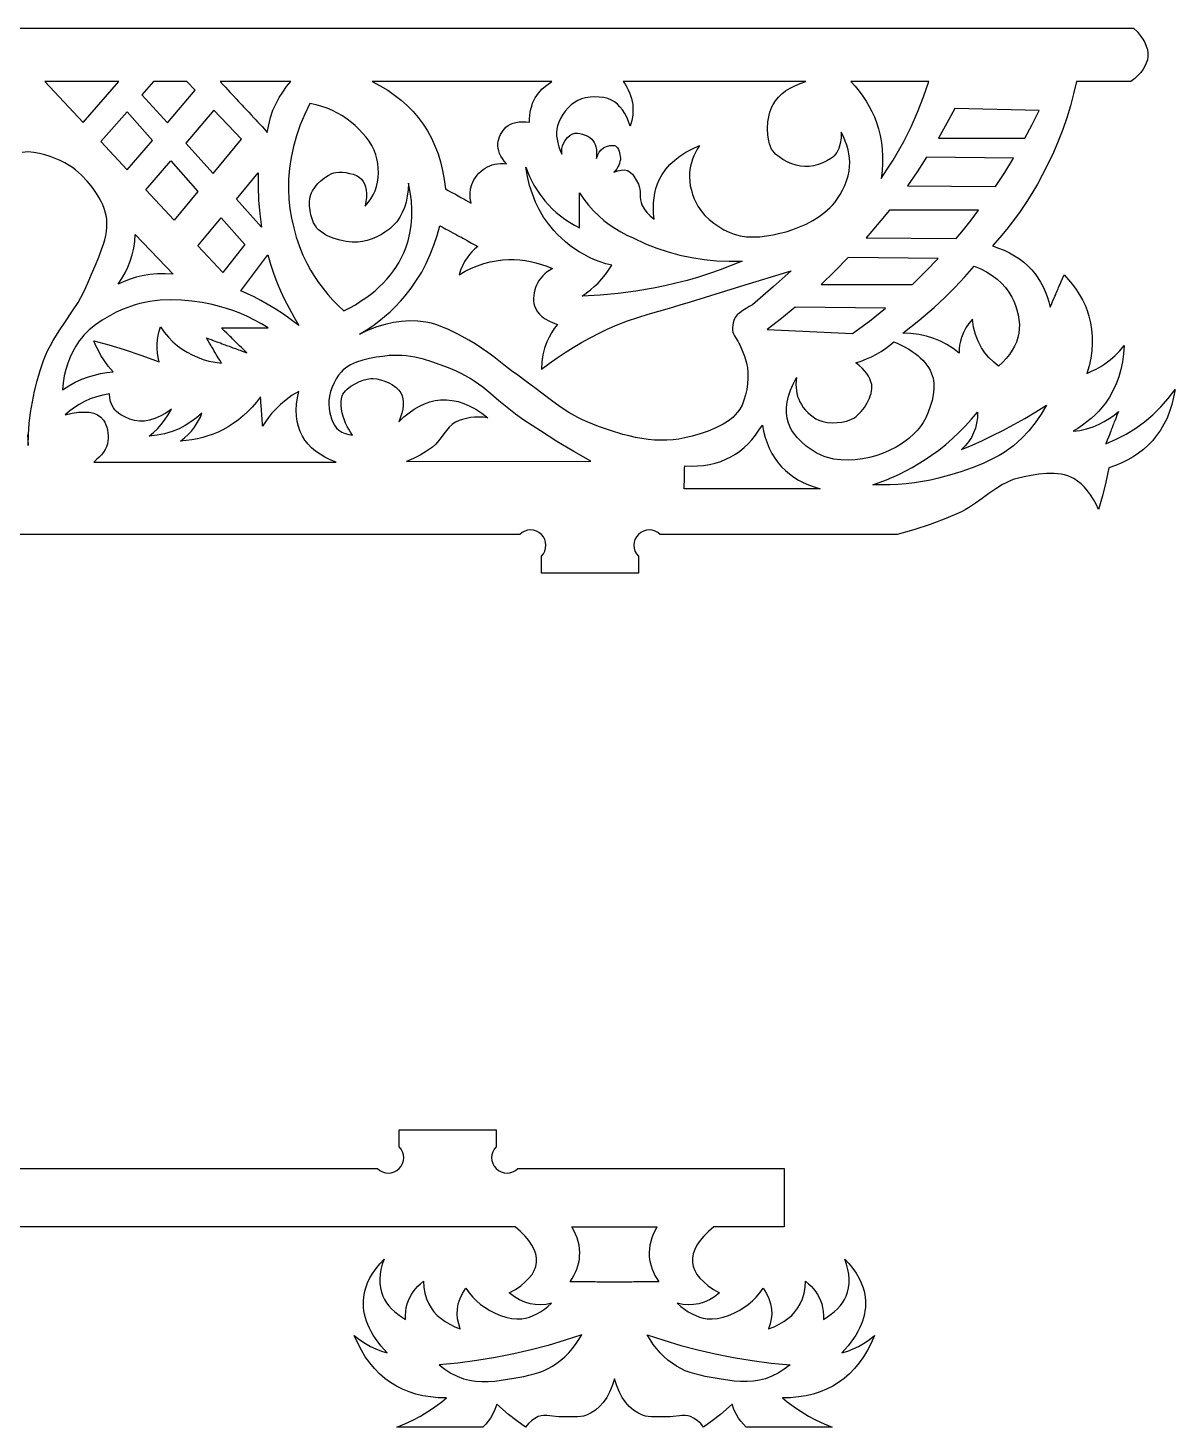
# Model space of a CAD drawing. Header units: millimetres. Extents: x 189 to 581, y 67 to 416.
# Drawn here: x 388.2 to 476.9, y 67.2 to 175.5 of the extents above; entities that cross this region are included whole.
import ezdxf

# ---------------------------------------------------------------- set-up
doc = ezdxf.new("R2010")
doc.units = ezdxf.units.MM
doc.layers.get('0').update_dxf_attribs({"linetype": 'CONTINUOUS', "true_color": 0xffffff})

msp = doc.modelspace()

# ---------------------------------------------------------------- linework, layer by layer
at = {"linetype": 'CONTINUOUS', "true_color": 0xffffff}
for points in [[(302.72, 175.45), (388.22, 175.45), (473.72, 175.45), (474, 175.17), (474.24, 174.88), (474.44, 174.6), (474.6, 174.32), (474.72, 174.05), (474.8, 173.78), (474.84, 173.51), (474.84, 173.24), (474.8, 172.99), (474.72, 172.74), (474.61, 172.5), (474.47, 172.26), (474.29, 172.02), (474.07, 171.78), (473.82, 171.55), (473.53, 171.32), (473.53, 171.32), (473.53, 171.32)], [(473.53, 171.32), (469.33, 171.32), (469.1, 170.36), (468.85, 169.42), (468.57, 168.5), (468.25, 167.59), (467.91, 166.7), (467.54, 165.82), (467.13, 164.96), (466.7, 164.12), (466.3, 163.38), (465.87, 162.66), (465.42, 161.95), (464.95, 161.26), (464.45, 160.57), (463.93, 159.9), (463.39, 159.24), (462.82, 158.59), (463.29, 158.43), (463.73, 158.26), (464.14, 158.06), (464.53, 157.84), (464.9, 157.6), (465.24, 157.33), (465.56, 157.05), (465.86, 156.74), (466.11, 156.44), (466.33, 156.13), (466.54, 155.79), (466.73, 155.44), (466.9, 155.07), (467.04, 154.68), (467.17, 154.28), (467.28, 153.86), (467.4, 154.14), (467.5, 154.37), (467.59, 154.56), (467.65, 154.71), (467.71, 154.84), (467.75, 154.94), (467.82, 155.11), (467.89, 155.27), (467.94, 155.37), (467.99, 155.5), (468.05, 155.65), (468.14, 155.84), (468.24, 156.07), (468.36, 156.36), (468.7, 155.98), (469.02, 155.6), (469.3, 155.22), (469.56, 154.82), (469.78, 154.42), (469.98, 154.01), (470.14, 153.59), (470.28, 153.16), (470.41, 152.65), (470.49, 152.12), (470.53, 151.59), (470.54, 151.04), (470.5, 150.48), (470.42, 149.91), (470.29, 149.33), (470.13, 148.74), (470.49, 148.9), (470.85, 149.07), (471.19, 149.26), (471.51, 149.47), (471.92, 149.78), (472.31, 150.12), (472.67, 150.49), (473.01, 150.89), (472.96, 150.25), (472.88, 149.63), (472.75, 149.03), (472.59, 148.46), (472.38, 147.92), (472.14, 147.4), (471.87, 146.9), (471.55, 146.43), (471.3, 146.12), (471.04, 145.81), (470.76, 145.52), (470.45, 145.24), (470.13, 144.98), (469.79, 144.72), (469.43, 144.48), (469.05, 144.26), (469.58, 144.33), (470.1, 144.45), (470.6, 144.61), (471.08, 144.81), (471.47, 145.01), (471.84, 145.24), (472.21, 145.49), (472.56, 145.78), (472.45, 145.5), (472.36, 145.26), (472.28, 145.07), (472.22, 144.92), (472.17, 144.8), (472.14, 144.7), (472.07, 144.53), (472.01, 144.37), (471.97, 144.27), (471.92, 144.14), (471.86, 143.99), (471.79, 143.8), (471.7, 143.57), (471.59, 143.29), (472.4, 143.64), (473.17, 144.04), (473.9, 144.49), (474.59, 144.99), (475.23, 145.54), (475.84, 146.14), (476.41, 146.79), (476.94, 147.49), (476.83, 146.89), (476.69, 146.33), (476.52, 145.79), (476.32, 145.28), (476.08, 144.8), (475.81, 144.34), (475.52, 143.92), (475.19, 143.52), (474.86, 143.18), (474.5, 142.86), (474.12, 142.57), (473.71, 142.29), (473.28, 142.05), (472.82, 141.82), (472.33, 141.62), (471.82, 141.44), (471.59, 140.33), (471.32, 139.27), (471.02, 138.21), (470.83, 138.62), (470.63, 138.99), (470.41, 139.34), (470.18, 139.65), (469.94, 139.94), (469.68, 140.19), (469.4, 140.41), (469.11, 140.6), (468.89, 140.72), (468.65, 140.81), (468.4, 140.88), (468.13, 140.94), (467.86, 140.97), (467.58, 140.99), (467, 140.99), (466.41, 140.93), (465.82, 140.84), (465.26, 140.73), (464.72, 140.6), (464.43, 140.52), (464.15, 140.41), (463.87, 140.28), (463.6, 140.13), (463.07, 139.81), (462.55, 139.44), (462.03, 139.06), (461.51, 138.69), (460.97, 138.34), (460.7, 138.19), (460.42, 138.04), (459.22, 137.51), (458, 137.04), (456.74, 136.63), (455.46, 136.28), (437.12, 136.28), (436.93, 136.43), (436.72, 136.54), (436.5, 136.61), (436.27, 136.63), (436.05, 136.61), (435.83, 136.54), (435.62, 136.43), (435.43, 136.28), (435.28, 136.09), (435.17, 135.89), (435.1, 135.67), (435.08, 135.44), (435.1, 135.21), (435.17, 134.99), (435.28, 134.79), (435.43, 134.6), (435.43, 134.6), (435.43, 133.28), (427.93, 133.28), (427.93, 134.6), (428.08, 134.79), (428.19, 134.99), (428.26, 135.21), (428.28, 135.44), (428.26, 135.67), (428.19, 135.89), (428.08, 136.09), (427.93, 136.28), (427.74, 136.43), (427.54, 136.54), (427.32, 136.61), (427.09, 136.63), (426.86, 136.61), (426.64, 136.54), (426.44, 136.43), (426.25, 136.28), (426.25, 136.28), (388.22, 136.28), (350.19, 136.28)], [(392.49, 168.14), (395.24, 171.32), (389.53, 171.32), (392.49, 168.14), (392.49, 168.14), (392.49, 168.14)], [(397.93, 171.32), (397.03, 170.29), (399, 168.12), (401.14, 170.63), (400.5, 171.32), (397.93, 171.32), (397.93, 171.32), (397.93, 171.32)], [(406.73, 167.38), (406.84, 167.97), (406.98, 168.54), (407.17, 169.09), (407.41, 169.62), (407.64, 170.07), (407.92, 170.5), (408.22, 170.92), (408.56, 171.32), (403.08, 171.32), (403.3, 171.08), (403.49, 170.87), (403.67, 170.68), (403.83, 170.5), (403.98, 170.34), (404.11, 170.2), (404.33, 169.96), (404.51, 169.77), (404.66, 169.61), (404.79, 169.47), (404.9, 169.35), (405.02, 169.22), (405.15, 169.09), (405.3, 168.93), (405.48, 168.73), (405.7, 168.49), (405.83, 168.35), (405.98, 168.2), (406.14, 168.02), (406.32, 167.83), (406.51, 167.62), (406.73, 167.38), (406.73, 167.38), (406.73, 167.38)], [(420.5, 163.02), (420.73, 162.89), (420.91, 162.79), (421.06, 162.71), (421.18, 162.64), (421.28, 162.59), (421.36, 162.54), (421.49, 162.47), (421.63, 162.39), (421.71, 162.35), (421.8, 162.29), (421.93, 162.23), (422.08, 162.14), (422.26, 162.04), (422.49, 161.91), (422.43, 162.3), (422.42, 162.66), (422.45, 163.01), (422.54, 163.34), (422.62, 163.53), (422.71, 163.71), (422.83, 163.89), (422.96, 164.06), (423.1, 164.23), (423.26, 164.38), (423.42, 164.51), (423.58, 164.62), (423.75, 164.72), (423.94, 164.8), (424.13, 164.86), (424.33, 164.91), (424.54, 164.94), (424.76, 164.96), (424.99, 164.97), (425.23, 164.95), (425.06, 165.15), (424.92, 165.35), (424.79, 165.55), (424.7, 165.75), (424.63, 165.95), (424.58, 166.14), (424.56, 166.34), (424.56, 166.53), (424.59, 166.69), (424.63, 166.86), (424.7, 167.04), (424.77, 167.21), (424.87, 167.37), (424.97, 167.52), (425.08, 167.66), (425.19, 167.77), (425.36, 167.9), (425.54, 168.01), (425.74, 168.09), (425.96, 168.15), (426.2, 168.19), (426.45, 168.2), (426.72, 168.19), (427.01, 168.16), (427.01, 168.43), (427.03, 168.69), (427.06, 168.94), (427.11, 169.18), (427.18, 169.41), (427.25, 169.63), (427.35, 169.85), (427.46, 170.05), (427.7, 170.41), (427.99, 170.74), (428.34, 171.04), (428.74, 171.32), (414.84, 171.32), (415.46, 170.99), (416.04, 170.64), (416.58, 170.26), (417.09, 169.86), (417.57, 169.44), (418.01, 168.99), (418.41, 168.52), (418.78, 168.02), (419.13, 167.49), (419.43, 166.93), (419.7, 166.34), (419.94, 165.73), (420.13, 165.09), (420.29, 164.43), (420.42, 163.74), (420.5, 163.02), (420.5, 163.02), (420.5, 163.02)], [(434.8, 167.87), (434.67, 168.22), (434.53, 168.55), (434.38, 168.85), (434.2, 169.11), (434.01, 169.35), (433.81, 169.55), (433.59, 169.73), (433.35, 169.87), (433.07, 169.99), (432.76, 170.07), (432.41, 170.11), (432.05, 170.13), (431.7, 170.11), (431.35, 170.05), (431.03, 169.97), (430.74, 169.85), (430.49, 169.7), (430.24, 169.51), (430, 169.28), (429.78, 169.02), (429.58, 168.75), (429.41, 168.46), (429.27, 168.17), (429.18, 167.88), (429.13, 167.63), (429.11, 167.37), (429.11, 167.11), (429.14, 166.84), (429.19, 166.56), (429.27, 166.27), (429.37, 165.98), (429.5, 165.68), (429.5, 165.91), (429.52, 166.13), (429.57, 166.34), (429.65, 166.53), (429.78, 166.76), (429.95, 166.97), (430.15, 167.15), (430.25, 167.22), (430.35, 167.27), (430.52, 167.32), (430.71, 167.32), (430.91, 167.3), (431.12, 167.25), (431.32, 167.17), (431.51, 167.08), (431.68, 166.98), (431.82, 166.86), (431.92, 166.74), (432.01, 166.59), (432.09, 166.43), (432.14, 166.25), (432.18, 166.05), (432.2, 165.84), (432.2, 165.61), (432.19, 165.36), (432.29, 165.63), (432.41, 165.85), (432.56, 166.04), (432.74, 166.18), (432.84, 166.23), (432.96, 166.28), (433.22, 166.35), (433.35, 166.37), (433.47, 166.37), (433.58, 166.36), (433.67, 166.33), (433.75, 166.26), (433.82, 166.17), (433.89, 166.06), (433.94, 165.93), (434.01, 165.66), (434.03, 165.52), (434.04, 165.4), (434.04, 165.26), (434.01, 165.12), (433.98, 164.98), (433.92, 164.84), (433.85, 164.7), (433.77, 164.56), (433.66, 164.42), (433.54, 164.29), (433.84, 164.4), (434.11, 164.46), (434.36, 164.47), (434.59, 164.42), (434.72, 164.36), (434.85, 164.26), (434.97, 164.14), (435.08, 164), (435.27, 163.68), (435.43, 163.37), (435.5, 163.19), (435.54, 162.99), (435.56, 162.78), (435.57, 162.57), (435.58, 162.36), (435.6, 162.15), (435.64, 161.96), (435.7, 161.77), (435.88, 161.47), (436.09, 161.18), (436.35, 160.92), (436.65, 160.67), (436.61, 161.1), (436.59, 161.52), (436.61, 161.92), (436.64, 162.31), (436.71, 162.68), (436.79, 163.04), (436.91, 163.39), (437.05, 163.72), (437.28, 164.13), (437.55, 164.52), (437.87, 164.89), (438.24, 165.23), (438.65, 165.55), (439.1, 165.84), (439.61, 166.11), (440.16, 166.35), (439.99, 166.09), (439.85, 165.83), (439.73, 165.56), (439.62, 165.3), (439.53, 165.03), (439.47, 164.77), (439.42, 164.5), (439.39, 164.23), (439.38, 163.91), (439.4, 163.58), (439.45, 163.24), (439.53, 162.9), (439.63, 162.57), (439.75, 162.24), (439.89, 161.94), (440.04, 161.66), (440.28, 161.3), (440.57, 160.96), (440.9, 160.65), (441.26, 160.35), (441.65, 160.09), (442.05, 159.85), (442.45, 159.66), (442.85, 159.5), (443.31, 159.38), (443.8, 159.31), (444.31, 159.29), (444.83, 159.31), (445.35, 159.37), (445.87, 159.46), (446.37, 159.57), (446.85, 159.69), (447.37, 159.86), (447.89, 160.06), (448.42, 160.29), (448.93, 160.56), (449.41, 160.86), (449.86, 161.2), (450.27, 161.56), (450.45, 161.76), (450.62, 161.96), (450.83, 162.26), (451.03, 162.58), (451.22, 162.92), (451.39, 163.28), (451.53, 163.64), (451.65, 164.01), (451.73, 164.37), (451.77, 164.73), (451.78, 165.06), (451.76, 165.38), (451.72, 165.71), (451.65, 166.04), (451.55, 166.38), (451.43, 166.71), (451.29, 167.05), (451.12, 167.39), (451.11, 166.93), (451.05, 166.51), (450.94, 166.14), (450.77, 165.81), (450.68, 165.68), (450.58, 165.57), (450.46, 165.46), (450.32, 165.35), (450.02, 165.17), (449.69, 165.01), (449.33, 164.89), (448.98, 164.8), (448.63, 164.75), (448.31, 164.73), (447.98, 164.76), (447.64, 164.84), (447.29, 164.95), (446.94, 165.1), (446.61, 165.28), (446.31, 165.48), (446.05, 165.7), (445.94, 165.81), (445.85, 165.93), (445.74, 166.09), (445.65, 166.28), (445.57, 166.48), (445.51, 166.71), (445.44, 167.18), (445.42, 167.69), (445.45, 168.2), (445.54, 168.7), (445.6, 168.93), (445.67, 169.15), (445.75, 169.36), (445.85, 169.54), (446.04, 169.83), (446.26, 170.1), (446.53, 170.35), (446.82, 170.58), (447.16, 170.79), (447.53, 170.99), (447.94, 171.16), (448.39, 171.32), (434.26, 171.32), (434.41, 171.1), (434.54, 170.88), (434.65, 170.66), (434.75, 170.44), (434.83, 170.22), (434.9, 169.99), (434.95, 169.77), (434.99, 169.54), (435.01, 169.13), (434.99, 168.71), (434.92, 168.29), (434.8, 167.87), (434.8, 167.87), (434.8, 167.87)], [(454.21, 163.82), (454.68, 164.52), (455.13, 165.23), (455.56, 165.95), (455.96, 166.68), (456.52, 167.8), (457.03, 168.95), (457.49, 170.12), (457.9, 171.32), (451.86, 171.32), (452.19, 170.95), (452.5, 170.57), (452.79, 170.19), (453.05, 169.8), (453.29, 169.39), (453.5, 168.99), (453.69, 168.57), (453.85, 168.14), (454.01, 167.64), (454.14, 167.13), (454.23, 166.6), (454.29, 166.07), (454.32, 165.52), (454.32, 164.97), (454.28, 164.4), (454.21, 163.82), (454.21, 163.82), (454.21, 163.82)], [(395.9, 164.47), (397.85, 166.76), (395.88, 168.97), (393.86, 166.67), (395.9, 164.47), (395.9, 164.47), (395.9, 164.47)], [(402.6, 169.1), (400.42, 166.54), (402.53, 164.21), (404.73, 166.85), (402.6, 169.1), (402.6, 169.1), (402.6, 169.1)], [(414.3, 161.68), (414.53, 161.96), (414.74, 162.25), (414.92, 162.55), (415.06, 162.86), (415.18, 163.19), (415.25, 163.53), (415.3, 163.89), (415.32, 164.25), (415.31, 164.62), (415.27, 164.98), (415.21, 165.32), (415.13, 165.65), (415, 166), (414.82, 166.35), (414.61, 166.69), (414.37, 167.01), (414.1, 167.32), (413.82, 167.62), (413.53, 167.9), (413.24, 168.15), (412.9, 168.41), (412.54, 168.65), (412.17, 168.87), (411.78, 169.06), (411.37, 169.24), (410.94, 169.39), (410.5, 169.52), (410.03, 169.62), (409.63, 168.79), (409.28, 167.95), (408.98, 167.11), (408.75, 166.28), (408.57, 165.44), (408.44, 164.6), (408.38, 163.76), (408.37, 162.93), (408.4, 162.2), (408.48, 161.47), (408.61, 160.73), (408.77, 160), (408.97, 159.27), (409.21, 158.56), (409.49, 157.88), (409.81, 157.22), (410.08, 156.72), (410.38, 156.24), (410.7, 155.77), (411.05, 155.3), (411.41, 154.85), (411.81, 154.41), (412.22, 153.99), (412.66, 153.57), (413.11, 153.81), (413.54, 154.05), (413.95, 154.31), (414.34, 154.58), (414.71, 154.85), (415.06, 155.13), (415.38, 155.42), (415.69, 155.72), (415.98, 156.03), (416.25, 156.35), (416.5, 156.68), (416.73, 157.01), (416.93, 157.35), (417.12, 157.71), (417.29, 158.07), (417.44, 158.44), (417.62, 159), (417.75, 159.58), (417.85, 160.17), (417.9, 160.79), (417.9, 161.42), (417.87, 162.08), (417.78, 162.75), (417.66, 163.44), (417.63, 162.93), (417.56, 162.44), (417.46, 161.99), (417.33, 161.56), (417.17, 161.17), (416.97, 160.81), (416.74, 160.47), (416.47, 160.17), (416.21, 159.93), (415.9, 159.7), (415.56, 159.49), (415.2, 159.3), (414.83, 159.14), (414.45, 159.02), (414.08, 158.93), (413.72, 158.89), (413.29, 158.89), (412.83, 158.94), (412.36, 159.03), (411.89, 159.17), (411.44, 159.35), (411.23, 159.46), (411.04, 159.58), (410.86, 159.7), (410.7, 159.84), (410.56, 159.98), (410.45, 160.14), (410.31, 160.39), (410.2, 160.68), (410.1, 160.99), (410.04, 161.33), (410, 161.66), (410, 161.99), (410.03, 162.3), (410.1, 162.57), (410.15, 162.71), (410.22, 162.85), (410.4, 163.12), (410.62, 163.39), (410.87, 163.64), (411.15, 163.86), (411.44, 164.05), (411.73, 164.19), (411.88, 164.24), (412.02, 164.27), (412.26, 164.3), (412.53, 164.3), (412.81, 164.27), (413.09, 164.21), (413.37, 164.14), (413.62, 164.03), (413.84, 163.91), (414.01, 163.76), (414.14, 163.59), (414.24, 163.39), (414.32, 163.16), (414.37, 162.92), (414.39, 162.64), (414.39, 162.35), (414.36, 162.02), (414.3, 161.68), (414.3, 161.68), (414.3, 161.68)], [(458.65, 166.94), (465.33, 166.94), (465.89, 168), (466.42, 169.08), (459.92, 169.23), (459.3, 168.08), (458.65, 166.94), (458.65, 166.94), (458.65, 166.94)], [(388.22, 165.88), (387.77, 165.82)], [(388.18, 144.02), (388.22, 143.15), (388.25, 144.02), (388.32, 144.87), (388.42, 145.71), (388.56, 146.54), (388.72, 147.35), (388.92, 148.16), (389.15, 148.95), (389.42, 149.73), (389.58, 150.13), (389.76, 150.52), (389.95, 150.9), (390.17, 151.28), (390.63, 152.03), (391.12, 152.76), (391.61, 153.49), (392.09, 154.23), (392.31, 154.61), (392.52, 154.99), (392.7, 155.38), (392.87, 155.78), (393.13, 156.41), (393.41, 157.06), (393.69, 157.73), (393.94, 158.4), (394.05, 158.73), (394.15, 159.07), (394.23, 159.39), (394.29, 159.72), (394.32, 160.04), (394.33, 160.35), (394.32, 160.66), (394.27, 160.96), (394.2, 161.23), (394.11, 161.5), (394, 161.77), (393.87, 162.04), (393.73, 162.31), (393.57, 162.58), (393.21, 163.11), (392.8, 163.6), (392.36, 164.06), (392.13, 164.27), (391.89, 164.47), (391.65, 164.65), (391.41, 164.82), (391.07, 165.02), (390.71, 165.21), (390.33, 165.37), (389.94, 165.52), (389.53, 165.64), (389.11, 165.74), (388.67, 165.82), (388.22, 165.88), (388.22, 165.88), (388.22, 165.88)], [(397.34, 162.93), (399.26, 165.17), (401.36, 162.8), (399.52, 160.59), (397.34, 162.93), (397.34, 162.93), (397.34, 162.93)], [(426.72, 164.69), (427.01, 163.97), (427.35, 163.3), (427.75, 162.67), (428.2, 162.08), (428.47, 161.77), (428.77, 161.47), (429.08, 161.19), (429.4, 160.93), (429.74, 160.67), (430.1, 160.43), (430.48, 160.21), (430.87, 160), (430.87, 160.16), (430.87, 160.31), (430.87, 160.56), (430.87, 160.77), (430.87, 160.93), (430.87, 161.07), (430.87, 161.18), (430.87, 161.27), (430.87, 161.36), (430.88, 161.44), (430.88, 161.54), (430.88, 161.65), (430.88, 161.78), (430.88, 161.95), (430.88, 162.15), (430.88, 162.41), (430.88, 162.55), (430.88, 162.71), (431.22, 162.22), (431.58, 161.76), (431.96, 161.32), (432.37, 160.91), (432.76, 160.57), (433.18, 160.25), (433.62, 159.96), (434.08, 159.69), (434.55, 159.44), (435.02, 159.21), (435.98, 158.77), (436.85, 158.43), (437.73, 158.13), (438.64, 157.89), (439.57, 157.69), (440.51, 157.55), (441.47, 157.45), (442.46, 157.41), (443.46, 157.42), (442.62, 157.07), (441.77, 156.75), (440.92, 156.46), (440.07, 156.18), (439.21, 155.93), (438.34, 155.71), (437.47, 155.5), (436.6, 155.32), (435.24, 155.09), (433.86, 154.91), (432.48, 154.79), (431.08, 154.72), (431.72, 155.19), (432.02, 155.45), (432.31, 155.72), (432.6, 156.04), (432.88, 156.38), (433.13, 156.73), (433.37, 157.1), (432.91, 157.22), (432.47, 157.37), (432.03, 157.53), (431.61, 157.72), (431.23, 157.92), (430.86, 158.13), (430.5, 158.37), (430.14, 158.63), (429.8, 158.91), (429.48, 159.19), (429.17, 159.49), (428.89, 159.8), (428.48, 160.3), (428.1, 160.83), (427.77, 161.4), (427.48, 161.99), (427.23, 162.62), (427.02, 163.28), (426.85, 163.97), (426.72, 164.69), (426.72, 164.69), (426.72, 164.69)], [(456.24, 163.24), (463.06, 163.18), (463.77, 164.27), (464.45, 165.39), (457.73, 165.45), (457, 164.33), (456.24, 163.24), (456.24, 163.24), (456.24, 163.24)], [(406.29, 160.05), (404.34, 162.22), (406.02, 164.26), (406.01, 163.19), (406.06, 162.13), (406.15, 161.08), (406.29, 160.05), (406.29, 160.05), (406.29, 160.05)], [(453.06, 159.22), (460.01, 159.17), (460.58, 159.85), (461.17, 160.59), (461.75, 161.35), (454.85, 161.37), (454.18, 160.55), (453.5, 159.73), (453.06, 159.22), (453.06, 159.22), (453.06, 159.22)], [(401.36, 158.61), (403.15, 160.78), (405, 158.7), (403.29, 156.53), (401.36, 158.61), (401.36, 158.61), (401.36, 158.61)], [(420.07, 160.16), (420.25, 160.07), (420.41, 159.98), (420.55, 159.9), (420.68, 159.83), (420.9, 159.71), (421.08, 159.61), (421.23, 159.53), (421.35, 159.47), (421.45, 159.41), (421.54, 159.36), (421.64, 159.31), (421.74, 159.26), (421.86, 159.19), (422, 159.11), (422.18, 159.01), (422.4, 158.89), (422.53, 158.82), (422.68, 158.74), (422.84, 158.66), (423.01, 158.56), (422.78, 158.36), (422.56, 158.15), (422.36, 157.92), (422.18, 157.68), (421.99, 157.38), (421.83, 157.06), (421.68, 156.72), (421.57, 156.37), (422.04, 156.64), (422.52, 156.87), (423, 157.06), (423.48, 157.23), (423.96, 157.36), (424.44, 157.45), (424.93, 157.52), (425.42, 157.55), (425.83, 157.55), (426.25, 157.52), (426.67, 157.47), (427.09, 157.39), (427.51, 157.3), (427.93, 157.17), (428.36, 157.02), (428.78, 156.85), (428.57, 156.72), (428.37, 156.58), (428.19, 156.43), (428.03, 156.28), (427.88, 156.11), (427.76, 155.94), (427.65, 155.76), (427.55, 155.57), (427.48, 155.39), (427.42, 155.19), (427.37, 154.98), (427.34, 154.77), (427.33, 154.55), (427.33, 154.34), (427.35, 154.15), (427.39, 153.97), (427.49, 153.73), (427.62, 153.51), (427.78, 153.31), (427.99, 153.12), (428.23, 152.95), (428.51, 152.79), (428.83, 152.65), (429.18, 152.53), (428.93, 152.21), (428.71, 151.88), (428.52, 151.54), (428.35, 151.19), (428.17, 150.69), (428.04, 150.17), (427.96, 149.63), (427.93, 149.06), (428.54, 149.51), (429.15, 149.94), (429.77, 150.36), (430.4, 150.75), (431.04, 151.13), (431.69, 151.49), (432.35, 151.83), (433.01, 152.16), (433.79, 152.49), (434.58, 152.79), (435.38, 153.07), (436.2, 153.32), (437.84, 153.79), (438.66, 154.03), (439.47, 154.28), (443.35, 155.49), (447.24, 156.66), (445.87, 155.43), (444.47, 154.22), (444.25, 154.05), (444.01, 153.9), (443.76, 153.75), (443.51, 153.59), (443.28, 153.43), (443.08, 153.26), (442.92, 153.06), (442.86, 152.95), (442.81, 152.83), (442.76, 152.65), (442.73, 152.46), (442.71, 152.27), (442.72, 152.08), (442.75, 151.93), (442.8, 151.79), (442.87, 151.64), (442.95, 151.5), (443.12, 151.23), (443.2, 151.08), (443.27, 150.94), (443.45, 150.51), (443.63, 150.07), (443.77, 149.63), (443.83, 149.41), (443.87, 149.19), (443.91, 148.78), (443.91, 148.36), (443.88, 147.93), (443.82, 147.49), (443.73, 147.07), (443.6, 146.67), (443.45, 146.29), (443.27, 145.96), (443.11, 145.73), (442.93, 145.52), (442.73, 145.33), (442.5, 145.14), (442.25, 144.97), (441.99, 144.81), (441.42, 144.52), (440.82, 144.27), (440.21, 144.06), (439.6, 143.89), (439.02, 143.74), (438.57, 143.65), (438.11, 143.59), (437.64, 143.56), (437.17, 143.56), (436.68, 143.58), (436.2, 143.63), (435.71, 143.7), (435.22, 143.79), (434.73, 143.9), (434.24, 144.02), (433.28, 144.31), (432.35, 144.63), (431.46, 144.99), (431.1, 145.15), (430.74, 145.33), (430.05, 145.72), (429.37, 146.16), (428.71, 146.63), (428.06, 147.12), (427.41, 147.62), (426.76, 148.11), (426.1, 148.59), (425.63, 148.93), (425.16, 149.29), (424.24, 150.01), (423.78, 150.36), (423.3, 150.7), (422.82, 151.02), (422.32, 151.31), (421.52, 151.74), (421.11, 151.95), (420.69, 152.15), (420.27, 152.32), (419.85, 152.48), (419.42, 152.61), (418.99, 152.7), (418.37, 152.77), (417.75, 152.79), (417.12, 152.75), (416.48, 152.67), (415.84, 152.52), (415.19, 152.33), (414.53, 152.08), (413.87, 151.77), (414.38, 152.09), (414.88, 152.42), (415.35, 152.77), (415.8, 153.13), (416.23, 153.51), (416.64, 153.91), (417.03, 154.32), (417.4, 154.74), (417.86, 155.33), (418.28, 155.94), (418.67, 156.57), (419.02, 157.24), (419.33, 157.93), (419.61, 158.65), (419.86, 159.39), (420.07, 160.16), (420.07, 160.16), (420.07, 160.16)], [(395.2, 155.65), (395.48, 156.07), (395.73, 156.51), (395.95, 156.95), (396.13, 157.41), (396.28, 157.91), (396.4, 158.42), (396.48, 158.95), (396.52, 159.48), (399.44, 156.4), (398.83, 156.44), (398.23, 156.43), (397.64, 156.38), (397.06, 156.28), (396.59, 156.17), (396.12, 156.02), (395.66, 155.85), (395.2, 155.65), (395.2, 155.65), (395.2, 155.65)], [(409.16, 152.44), (408.57, 152.89), (407.97, 153.32), (407.35, 153.72), (406.72, 154.1), (406.22, 154.38), (405.72, 154.65), (405.21, 154.9), (404.69, 155.13), (406.76, 157.9), (406.97, 157.19), (407.21, 156.49), (407.47, 155.8), (407.76, 155.12), (408.07, 154.44), (408.41, 153.77), (408.77, 153.1), (409.16, 152.44), (409.16, 152.44), (409.16, 152.44)], [(449.56, 155.62), (456.63, 155.62), (457.65, 156.61), (458.63, 157.63), (451.67, 157.7), (450.63, 156.65), (449.56, 155.62), (449.56, 155.62), (449.56, 155.62)], [(461.41, 157.04), (461.91, 156.82), (462.37, 156.58), (462.8, 156.32), (463.18, 156.03), (463.52, 155.72), (463.83, 155.38), (464.09, 155.02), (464.32, 154.64), (464.47, 154.33), (464.6, 153.99), (464.71, 153.64), (464.8, 153.27), (464.87, 152.9), (464.9, 152.53), (464.89, 152.17), (464.86, 151.84), (464.78, 151.5), (464.67, 151.16), (464.52, 150.84), (464.34, 150.52), (464.13, 150.2), (463.88, 149.9), (463.6, 149.59), (463.28, 149.3), (462.89, 149.62), (462.54, 149.96), (462.24, 150.33), (461.97, 150.72), (461.83, 150.96), (461.71, 151.22), (461.6, 151.48), (461.5, 151.75), (461.36, 152.32), (461.28, 152.93), (461, 152.6), (460.76, 152.26), (460.57, 151.89), (460.42, 151.52), (460.34, 151.23), (460.28, 150.93), (460.25, 150.63), (460.24, 150.31), (459.77, 150.66), (459.29, 150.96), (458.8, 151.22), (458.29, 151.44), (457.71, 151.62), (457.12, 151.75), (456.51, 151.83), (455.88, 151.86), (457.12, 152.82), (458.31, 153.84), (459.13, 154.6), (459.92, 155.38), (460.68, 156.2), (461.41, 157.04), (461.41, 157.04), (461.41, 157.04)], [(393.31, 151.26), (394.48, 150.94), (395.65, 150.58), (397.02, 150.13), (398.37, 149.62), (398.29, 149.97), (398.24, 150.31), (398.21, 150.66), (398.21, 151), (398.24, 151.34), (398.29, 151.68), (398.37, 152.01), (398.47, 152.35), (398.76, 151.93), (399.08, 151.54), (399.42, 151.19), (399.78, 150.87), (400.14, 150.61), (400.52, 150.37), (400.91, 150.16), (401.33, 149.98), (401.76, 149.82), (402.21, 149.69), (402.69, 149.6), (403.18, 149.53), (403.05, 149.75), (402.94, 149.93), (402.85, 150.08), (402.78, 150.2), (402.73, 150.3), (402.68, 150.37), (402.6, 150.5), (402.53, 150.63), (402.48, 150.71), (402.42, 150.81), (402.35, 150.93), (402.27, 151.08), (402.16, 151.26), (402.03, 151.48), (402.21, 151.41), (402.38, 151.35), (402.53, 151.29), (402.67, 151.24), (402.91, 151.16), (403.1, 151.09), (403.25, 151.03), (403.37, 150.98), (403.48, 150.94), (403.58, 150.9), (403.68, 150.87), (403.79, 150.83), (403.91, 150.78), (404.07, 150.72), (404.26, 150.65), (404.49, 150.57), (404.63, 150.52), (404.78, 150.46), (404.95, 150.4), (405.14, 150.33), (404.91, 150.55), (404.73, 150.73), (404.58, 150.87), (404.46, 150.99), (404.37, 151.08), (404.29, 151.16), (404.16, 151.29), (404.03, 151.42), (403.95, 151.5), (403.85, 151.59), (403.73, 151.71), (403.59, 151.85), (403.4, 152.03), (403.18, 152.25), (403.4, 152.25), (403.59, 152.25), (403.77, 152.25), (403.93, 152.25), (404.07, 152.25), (404.2, 152.25), (404.43, 152.25), (404.6, 152.26), (404.75, 152.26), (404.88, 152.26), (404.99, 152.26), (405.11, 152.26), (405.23, 152.26), (405.38, 152.26), (405.56, 152.26), (405.78, 152.26), (405.91, 152.26), (406.05, 152.26), (406.21, 152.26), (406.39, 152.26), (406.58, 152.26), (406.8, 152.26), (406.28, 152.57), (405.75, 152.86), (405.21, 153.13), (404.67, 153.36), (404.13, 153.58), (403.58, 153.76), (403.02, 153.92), (402.46, 154.06), (401.69, 154.21), (400.89, 154.32), (400.08, 154.4), (399.26, 154.42), (398.45, 154.39), (398.04, 154.35), (397.65, 154.3), (397.26, 154.23), (396.88, 154.15), (396.5, 154.04), (396.14, 153.92), (395.59, 153.71), (395.04, 153.46), (394.49, 153.17), (393.95, 152.85), (393.44, 152.5), (392.96, 152.11), (392.54, 151.69), (392.35, 151.47), (392.17, 151.25), (391.91, 150.85), (391.68, 150.43), (391.47, 149.99), (391.3, 149.53), (391.15, 149.05), (391.03, 148.54), (390.94, 148.01), (390.88, 147.46), (391.37, 147.77), (391.87, 148.05), (392.38, 148.28), (392.91, 148.48), (393.37, 148.61), (393.84, 148.72), (394.32, 148.8), (394.8, 148.85), (394.42, 149.3), (394.08, 149.78), (393.86, 150.13), (393.66, 150.5), (393.47, 150.87), (393.31, 151.26), (393.31, 151.26), (393.31, 151.26)], [(445.39, 152.12), (452, 151.81), (453.3, 152.78), (454.54, 153.78), (447.57, 153.86), (446.49, 152.98), (445.39, 152.12), (445.39, 152.12), (445.39, 152.12)], [(452.25, 149.56), (452.67, 149.69), (453.07, 149.85), (453.47, 150.02), (453.85, 150.22), (454.2, 150.43), (454.54, 150.67), (454.87, 150.92), (455.18, 151.19), (455.5, 151.05), (455.8, 150.9), (456.08, 150.76), (456.35, 150.6), (456.6, 150.44), (456.83, 150.28), (457.05, 150.11), (457.24, 149.94), (457.43, 149.76), (457.59, 149.57), (457.74, 149.38), (457.87, 149.19), (457.99, 148.99), (458.08, 148.78), (458.16, 148.57), (458.23, 148.36), (458.27, 148.17), (458.29, 147.97), (458.29, 147.54), (458.24, 147.09), (458.15, 146.63), (458.01, 146.17), (457.85, 145.73), (457.66, 145.31), (457.45, 144.94), (457.31, 144.71), (457.15, 144.5), (456.97, 144.29), (456.77, 144.09), (456.34, 143.7), (455.86, 143.35), (455.36, 143.03), (454.84, 142.76), (454.31, 142.53), (453.8, 142.35), (453.3, 142.22), (452.76, 142.12), (452.21, 142.05), (451.65, 142.02), (451.1, 142.04), (450.56, 142.11), (450.05, 142.22), (449.81, 142.3), (449.58, 142.4), (449.19, 142.6), (448.8, 142.84), (448.42, 143.12), (448.05, 143.44), (447.72, 143.78), (447.43, 144.14), (447.31, 144.32), (447.2, 144.51), (447.11, 144.7), (447.04, 144.88), (446.94, 145.27), (446.89, 145.67), (446.9, 146.09), (446.95, 146.52), (447.05, 146.97), (447.2, 147.43), (447.4, 147.91), (447.65, 148.41), (447.63, 148.15), (447.62, 147.89), (447.63, 147.65), (447.66, 147.41), (447.7, 147.18), (447.75, 146.96), (447.83, 146.74), (447.92, 146.54), (448.04, 146.32), (448.19, 146.11), (448.36, 145.9), (448.55, 145.71), (448.75, 145.53), (448.96, 145.37), (449.17, 145.23), (449.39, 145.12), (449.7, 145.02), (450.05, 144.95), (450.42, 144.92), (450.8, 144.93), (451.18, 144.97), (451.53, 145.05), (451.86, 145.17), (452.14, 145.31), (452.27, 145.41), (452.41, 145.52), (452.54, 145.65), (452.67, 145.79), (452.91, 146.11), (453.13, 146.46), (453.3, 146.83), (453.37, 147.01), (453.43, 147.19), (453.47, 147.38), (453.49, 147.55), (453.49, 147.72), (453.48, 147.87), (453.42, 148.09), (453.34, 148.31), (453.23, 148.52), (453.09, 148.73), (452.92, 148.94), (452.73, 149.15), (452.5, 149.35), (452.25, 149.56), (452.25, 149.56), (452.25, 149.56)], [(416.9, 145), (417.3, 145.37), (417.69, 145.69), (418.09, 145.97), (418.5, 146.2), (418.9, 146.39), (419.31, 146.54), (419.72, 146.64), (420.13, 146.69), (420.58, 146.7), (421.03, 146.65), (421.48, 146.56), (421.93, 146.41), (422.39, 146.21), (422.85, 145.96), (423.32, 145.66), (423.79, 145.31), (423.43, 145.34), (423.09, 145.36), (422.76, 145.35), (422.44, 145.32), (422.13, 145.26), (421.84, 145.18), (421.56, 145.08), (421.29, 144.96), (421.15, 144.88), (421.03, 144.79), (420.8, 144.57), (420.59, 144.32), (420.38, 144.05), (420.18, 143.78), (419.98, 143.51), (419.76, 143.25), (419.52, 143.04), (419.05, 142.71), (418.56, 142.41), (418.04, 142.15), (417.5, 141.92), (431.75, 141.94), (430.43, 142.7), (429.13, 143.48), (427.85, 144.29), (426.58, 145.12), (425.92, 145.59), (425.28, 146.1), (424.65, 146.62), (424.03, 147.15), (423.39, 147.66), (422.74, 148.13), (422.41, 148.35), (422.07, 148.55), (421.72, 148.74), (421.36, 148.91), (420.75, 149.16), (420.11, 149.41), (419.46, 149.63), (418.8, 149.83), (418.13, 149.98), (417.46, 150.09), (417.13, 150.12), (416.8, 150.13), (416.47, 150.13), (416.15, 150.11), (415.66, 150.05), (415.15, 149.99), (414.63, 149.89), (414.12, 149.77), (413.62, 149.61), (413.17, 149.4), (412.96, 149.28), (412.77, 149.15), (412.59, 149), (412.44, 148.84), (412.24, 148.59), (412.06, 148.31), (411.89, 148), (411.75, 147.67), (411.63, 147.33), (411.54, 146.98), (411.49, 146.65), (411.49, 146.32), (411.51, 146.06), (411.55, 145.79), (411.61, 145.5), (411.69, 145.22), (411.8, 144.96), (411.93, 144.72), (412.09, 144.51), (412.27, 144.34), (412.49, 144.2), (412.75, 144.09), (413.03, 144.02), (413.33, 143.97), (413.17, 144.19), (413.03, 144.41), (412.9, 144.64), (412.79, 144.88), (412.69, 145.13), (412.6, 145.41), (412.52, 145.69), (412.47, 145.97), (412.43, 146.26), (412.43, 146.53), (412.46, 146.77), (412.52, 147), (412.58, 147.13), (412.67, 147.26), (412.77, 147.38), (412.9, 147.51), (413.19, 147.74), (413.52, 147.94), (413.87, 148.11), (414.23, 148.24), (414.58, 148.32), (414.75, 148.34), (414.9, 148.34), (415.19, 148.32), (415.49, 148.25), (415.81, 148.14), (416.13, 148.01), (416.42, 147.84), (416.69, 147.65), (416.8, 147.55), (416.9, 147.45), (416.99, 147.34), (417.06, 147.23), (417.15, 147.01), (417.21, 146.78), (417.24, 146.53), (417.24, 146.26), (417.2, 145.97), (417.13, 145.66), (417.03, 145.34), (416.9, 145), (416.9, 145), (416.9, 145)], [(391.1, 145.54), (391.63, 145.66), (392.12, 145.73), (392.56, 145.75), (392.95, 145.73), (393.3, 145.65), (393.6, 145.52), (393.85, 145.34), (394.06, 145.11), (394.15, 144.96), (394.24, 144.77), (394.31, 144.57), (394.36, 144.35), (394.4, 144.13), (394.42, 143.91), (394.42, 143.7), (394.4, 143.5), (394.36, 143.28), (394.28, 143.06), (394.18, 142.86), (394.06, 142.65), (393.91, 142.45), (393.73, 142.26), (393.53, 142.07), (393.31, 141.88), (412.06, 141.88), (411.6, 142.06), (411.19, 142.26), (410.81, 142.49), (410.46, 142.73), (410.15, 142.99), (409.88, 143.26), (409.64, 143.56), (409.44, 143.88), (409.27, 144.24), (409.13, 144.62), (409.04, 145.02), (408.99, 145.44), (408.97, 145.88), (409, 146.35), (409.07, 146.84), (409.17, 147.34), (408.66, 147.04), (408.18, 146.7), (407.74, 146.33), (407.33, 145.92), (407.06, 145.63), (406.82, 145.32), (406.58, 144.99), (406.36, 144.65), (406.35, 144.91), (406.33, 145.12), (406.32, 145.29), (406.31, 145.43), (406.3, 145.54), (406.3, 145.64), (406.29, 145.79), (406.28, 145.94), (406.27, 146.03), (406.26, 146.14), (406.25, 146.28), (406.24, 146.45), (406.23, 146.66), (406.21, 146.92), (405.89, 146.51), (405.56, 146.13), (405.22, 145.78), (404.86, 145.45), (404.49, 145.14), (404.1, 144.86), (403.7, 144.61), (403.29, 144.38), (402.92, 144.2), (402.53, 144.04), (402.14, 143.9), (401.74, 143.78), (401.32, 143.68), (400.9, 143.6), (400.46, 143.54), (400.02, 143.5), (400.33, 143.74), (400.61, 144), (400.86, 144.28), (401.1, 144.57), (401.26, 144.83), (401.42, 145.09), (401.55, 145.36), (401.67, 145.65), (401.26, 145.29), (400.82, 144.98), (400.37, 144.7), (399.9, 144.46), (399.36, 144.24), (398.79, 144.07), (398.21, 143.95), (397.6, 143.88), (397.93, 144.16), (398.24, 144.46), (398.52, 144.78), (398.79, 145.11), (399.07, 145.52), (399.33, 145.96), (398.88, 145.66), (398.45, 145.43), (398.03, 145.24), (397.63, 145.12), (397.23, 145.05), (396.84, 145.04), (396.46, 145.09), (396.1, 145.19), (395.75, 145.34), (395.39, 145.54), (395.22, 145.66), (395.07, 145.79), (394.94, 145.92), (394.83, 146.07), (394.7, 146.31), (394.61, 146.57), (394.55, 146.85), (394.52, 147.15), (394.01, 147.06), (393.51, 146.92), (393.04, 146.76), (392.58, 146.55), (392.19, 146.34), (391.81, 146.1), (391.45, 145.83), (391.1, 145.54), (391.1, 145.54), (391.1, 145.54)], [(461.66, 145.73), (461.65, 145.3), (461.59, 144.89), (461.5, 144.5), (461.36, 144.13), (461.19, 143.78), (460.97, 143.45), (460.72, 143.14), (460.43, 142.85), (461.24, 143.19), (462.04, 143.55), (462.83, 143.92), (463.61, 144.31), (464.47, 144.78), (465.32, 145.26), (466.17, 145.76), (467, 146.29), (466.58, 145.58), (466.12, 144.92), (465.63, 144.3), (465.1, 143.73), (464.78, 143.43), (464.44, 143.14), (464.09, 142.88), (463.72, 142.63), (463.33, 142.39), (462.93, 142.17), (462.11, 141.77), (461.25, 141.42), (460.38, 141.12), (459.5, 140.86), (458.64, 140.63), (458.03, 140.49), (457.41, 140.37), (456.78, 140.27), (456.15, 140.2), (455.51, 140.15), (454.87, 140.12), (454.22, 140.11), (453.56, 140.12), (454.62, 140.51), (455.63, 140.95), (456.61, 141.46), (457.54, 142.02), (458.11, 142.4), (458.66, 142.81), (459.2, 143.24), (459.72, 143.69), (460.23, 144.17), (460.72, 144.66), (461.2, 145.19), (461.66, 145.73), (461.66, 145.73), (461.66, 145.73)], [(439.02, 141.59), (439.52, 141.57), (440.01, 141.58), (440.48, 141.62), (440.93, 141.69), (441.37, 141.79), (441.8, 141.92), (442.2, 142.09), (442.59, 142.28), (442.95, 142.49), (443.29, 142.73), (443.61, 143), (443.92, 143.29), (444.22, 143.61), (444.5, 143.96), (444.76, 144.34), (445.02, 144.74), (445.11, 144.26), (445.24, 143.79), (445.39, 143.36), (445.56, 142.94), (445.76, 142.55), (445.99, 142.18), (446.24, 141.83), (446.51, 141.51), (446.8, 141.22), (447.12, 140.96), (447.45, 140.72), (447.81, 140.49), (448.19, 140.29), (448.6, 140.11), (449.02, 139.96), (449.48, 139.82), (438.98, 139.82), (438.98, 140.02), (438.98, 140.19), (438.99, 140.32), (438.99, 140.43), (438.99, 140.51), (438.99, 140.59), (439, 140.7), (439, 140.82), (439, 140.89), (439, 140.98), (439, 141.09), (439.01, 141.22), (439.01, 141.39), (439.02, 141.59), (439.02, 141.59), (439.02, 141.59)], [(361.19, 87.23), (388.22, 87.23), (415.25, 87.23), (415.43, 87.08), (415.64, 86.97), (415.86, 86.9), (416.09, 86.88), (416.31, 86.9), (416.54, 86.97), (416.74, 87.08), (416.93, 87.23), (417.08, 87.42), (417.19, 87.62), (417.26, 87.85), (417.28, 88.07), (417.26, 88.3), (417.19, 88.52), (417.08, 88.73), (416.93, 88.91), (416.93, 88.91), (416.93, 90.23), (424.43, 90.23), (424.43, 88.91), (424.28, 88.73), (424.17, 88.52), (424.1, 88.3), (424.08, 88.07), (424.1, 87.85), (424.17, 87.62), (424.28, 87.42), (424.43, 87.23), (424.62, 87.08), (424.82, 86.97), (425.04, 86.9), (425.27, 86.88), (425.5, 86.9), (425.72, 86.97), (425.93, 87.08), (426.11, 87.23), (446.72, 87.23), (446.72, 82.73), (441.27, 82.73), (440.85, 82.37), (440.5, 82.01), (440.2, 81.66), (439.96, 81.32), (439.79, 80.98), (439.67, 80.64), (439.61, 80.31), (439.61, 79.99), (439.67, 79.67), (439.79, 79.36), (439.96, 79.05), (440.19, 78.75), (440.49, 78.46), (440.84, 78.17), (441.25, 77.89), (441.71, 77.61), (441.33, 77.31), (440.94, 77.07), (440.53, 76.89), (440.1, 76.77), (439.7, 76.71), (439.3, 76.7), (438.87, 76.73), (438.44, 76.82), (438.72, 76.57), (439.01, 76.35), (439.29, 76.16), (439.58, 75.99), (439.87, 75.86), (440.16, 75.75), (440.45, 75.67), (440.75, 75.62), (440.94, 75.6), (441.14, 75.6), (441.56, 75.64), (441.98, 75.73), (442.4, 75.87), (442.82, 76.04), (443.22, 76.25), (443.59, 76.48), (443.93, 76.72), (444.25, 76.99), (444.55, 77.29), (444.83, 77.61), (445.09, 77.97), (445.34, 77.58), (445.53, 77.18), (445.66, 76.77), (445.73, 76.35), (445.75, 75.98), (445.71, 75.6), (445.63, 75.22), (445.5, 74.83), (445.93, 75), (446.32, 75.19), (446.68, 75.4), (447, 75.63), (447.29, 75.88), (447.54, 76.15), (447.76, 76.45), (447.95, 76.77), (448.12, 77.16), (448.25, 77.59), (448.33, 78.04), (448.36, 78.52), (448.59, 78.33), (448.8, 78.13), (448.98, 77.92), (449.15, 77.71), (449.29, 77.48), (449.42, 77.25), (449.53, 77.02), (449.61, 76.77), (449.68, 76.48), (449.73, 76.19), (449.75, 75.88), (449.75, 75.57), (450.06, 75.76), (450.35, 75.96), (450.61, 76.17), (450.84, 76.39), (451.05, 76.62), (451.23, 76.86), (451.38, 77.11), (451.5, 77.37), (451.61, 77.68), (451.69, 78), (451.73, 78.34), (451.74, 78.69), (451.71, 79.06), (451.64, 79.43), (451.54, 79.83), (451.41, 80.23), (451.74, 79.87), (452.03, 79.5), (452.28, 79.14), (452.49, 78.77), (452.67, 78.4), (452.81, 78.02), (452.91, 77.65), (452.98, 77.28), (453, 77.01), (453.01, 76.75), (452.99, 76.49), (452.96, 76.22), (452.91, 75.96), (452.85, 75.69), (452.76, 75.43), (452.66, 75.16), (452.54, 74.89), (452.4, 74.62), (452.24, 74.35), (452.06, 74.08), (451.87, 73.81), (451.66, 73.53), (451.43, 73.26), (451.18, 72.99), (451.62, 73.12), (452.04, 73.28), (452.45, 73.47), (452.84, 73.69), (453.28, 73.99), (453.7, 74.33), (453.44, 73.74), (453.16, 73.19), (452.85, 72.67), (452.51, 72.2), (452.15, 71.76), (451.77, 71.36), (451.35, 71), (450.91, 70.68), (450.46, 70.4), (449.98, 70.16), (449.48, 69.96), (448.95, 69.79), (448.4, 69.66), (447.82, 69.57), (447.21, 69.51), (446.59, 69.49), (446.93, 69.2), (447.29, 68.93), (447.66, 68.68), (448.03, 68.43), (448.6, 68.09), (449.19, 67.78), (449.79, 67.5), (450.42, 67.24), (450.02, 67.24), (449.66, 67.24), (449.33, 67.24), (449.04, 67.24), (448.78, 67.24), (448.54, 67.24), (448.32, 67.24), (448.13, 67.24), (447.96, 67.24), (447.8, 67.24), (447.54, 67.24), (447.3, 67.24), (447.09, 67.24), (446.88, 67.24), (446.65, 67.24), (446.38, 67.24), (446.23, 67.24), (446.06, 67.24), (445.86, 67.24), (445.65, 67.24), (445.41, 67.24), (445.15, 67.24), (444.85, 67.24), (444.53, 67.24), (444.17, 67.24), (443.77, 67.24), (443.55, 67.46), (443.35, 67.7), (443.17, 67.94), (443.01, 68.2), (442.82, 68.59), (442.68, 69), (441.79, 68.22), (441.14, 67.72), (440.47, 67.24), (440.25, 67.51), (440, 67.73), (439.75, 67.91), (439.47, 68.05), (439.27, 68.11), (439.06, 68.13), (438.83, 68.13), (438.6, 68.11), (438.13, 68.05), (437.9, 68.03), (437.67, 68.02), (437.18, 68.02), (436.68, 68.02), (436.44, 68.03), (436.2, 68.05), (435.97, 68.09), (435.76, 68.16), (435.39, 68.33), (435.05, 68.55), (434.73, 68.82), (434.45, 69.14), (434.19, 69.52), (433.96, 69.95), (433.76, 70.43), (433.58, 70.96), (433.41, 70.43), (433.21, 69.95), (432.98, 69.52), (432.72, 69.14), (432.43, 68.82), (432.12, 68.55), (431.78, 68.33), (431.41, 68.16), (431.19, 68.09), (430.97, 68.05), (430.73, 68.03), (430.49, 68.02), (429.99, 68.02), (429.5, 68.02), (429.27, 68.03), (429.03, 68.05), (428.57, 68.11), (428.34, 68.13), (428.11, 68.13), (427.9, 68.11), (427.69, 68.05), (427.42, 67.91), (427.16, 67.73), (426.92, 67.51), (426.69, 67.24), (426.69, 67.24), (426.69, 67.24)], [(426.69, 67.24), (426.02, 67.72), (425.38, 68.22), (424.49, 69), (424.34, 68.59), (424.15, 68.2), (424, 67.94), (423.82, 67.7), (423.62, 67.46), (423.39, 67.24), (423, 67.24), (422.64, 67.24), (422.31, 67.24), (422.02, 67.24), (421.75, 67.24), (421.52, 67.24), (421.3, 67.24), (421.11, 67.24), (420.94, 67.24), (420.78, 67.24), (420.51, 67.24), (420.28, 67.24), (420.07, 67.24), (419.86, 67.24), (419.63, 67.24), (419.36, 67.24), (419.21, 67.24), (419.03, 67.24), (418.84, 67.24), (418.63, 67.24), (418.39, 67.24), (418.12, 67.24), (417.83, 67.24), (417.5, 67.24), (417.15, 67.24), (416.75, 67.24), (417.37, 67.5), (417.98, 67.78), (418.57, 68.09), (419.14, 68.43), (419.51, 68.68), (419.88, 68.93), (420.23, 69.2), (420.58, 69.49), (419.95, 69.51), (419.35, 69.57), (418.77, 69.66), (418.22, 69.79), (417.69, 69.96), (417.19, 70.16), (416.71, 70.4), (416.25, 70.68), (415.81, 71), (415.4, 71.36), (415.01, 71.76), (414.65, 72.2), (414.31, 72.67), (414.01, 73.19), (413.72, 73.74), (413.46, 74.33), (413.89, 73.99), (414.33, 73.69), (414.72, 73.47), (415.13, 73.28), (415.55, 73.12), (415.99, 72.99), (415.74, 73.26), (415.51, 73.53), (415.3, 73.81), (415.1, 74.08), (414.93, 74.35), (414.77, 74.62), (414.63, 74.89), (414.51, 75.16), (414.4, 75.43), (414.32, 75.69), (414.25, 75.96), (414.2, 76.22), (414.17, 76.49), (414.16, 76.75), (414.16, 77.01), (414.19, 77.28), (414.25, 77.65), (414.35, 78.02), (414.49, 78.4), (414.67, 78.77), (414.89, 79.14), (415.14, 79.5), (415.43, 79.87), (415.76, 80.23), (415.62, 79.83), (415.52, 79.43), (415.46, 79.06), (415.43, 78.69), (415.44, 78.34), (415.48, 78), (415.55, 77.68), (415.66, 77.37), (415.79, 77.11), (415.94, 76.86), (416.12, 76.62), (416.33, 76.39), (416.56, 76.17), (416.82, 75.96), (417.1, 75.76), (417.42, 75.57), (417.41, 75.88), (417.44, 76.19), (417.48, 76.48), (417.56, 76.77), (417.64, 77.02), (417.75, 77.25), (417.87, 77.48), (418.02, 77.71), (418.18, 77.92), (418.37, 78.13), (418.58, 78.33), (418.8, 78.52), (418.84, 78.04), (418.92, 77.59), (419.04, 77.16), (419.22, 76.77), (419.4, 76.45), (419.62, 76.15), (419.88, 75.88), (420.17, 75.63), (420.49, 75.4), (420.85, 75.19), (421.24, 75), (421.66, 74.83), (421.54, 75.22), (421.45, 75.6), (421.42, 75.98), (421.43, 76.35), (421.46, 76.56), (421.5, 76.77), (421.56, 76.97), (421.64, 77.18), (421.83, 77.58), (422.08, 77.97), (422.34, 77.61), (422.62, 77.29), (422.91, 76.99), (423.23, 76.72), (423.57, 76.48), (423.95, 76.25), (424.35, 76.04), (424.76, 75.87), (425.19, 75.73), (425.61, 75.64), (426.02, 75.6), (426.22, 75.6), (426.42, 75.62), (426.71, 75.67), (427, 75.75), (427.3, 75.86), (427.59, 75.99), (427.87, 76.16), (428.16, 76.35), (428.44, 76.57), (428.72, 76.82), (428.29, 76.73), (427.87, 76.7), (427.46, 76.71), (427.06, 76.77), (426.64, 76.89), (426.23, 77.07), (425.84, 77.31), (425.45, 77.61), (425.92, 77.89), (426.33, 78.17), (426.68, 78.46), (426.97, 78.75), (427.21, 79.05), (427.38, 79.36), (427.5, 79.67), (427.56, 79.99), (427.56, 80.31), (427.5, 80.64), (427.38, 80.98), (427.2, 81.32), (426.97, 81.66), (426.67, 82.01), (426.31, 82.37), (425.9, 82.73), (388.22, 82.73), (350.54, 82.73)], [(430.15, 78.48), (430.31, 78.72), (430.45, 78.97), (430.57, 79.21), (430.68, 79.46), (430.76, 79.71), (430.82, 79.96), (430.87, 80.21), (430.89, 80.46), (430.9, 80.74), (430.88, 81.02), (430.84, 81.3), (430.78, 81.59), (430.69, 81.87), (430.58, 82.16), (430.45, 82.44), (430.29, 82.73), (436.87, 82.73), (436.72, 82.44), (436.58, 82.16), (436.47, 81.87), (436.39, 81.59), (436.32, 81.3), (436.28, 81.02), (436.27, 80.74), (436.27, 80.46), (436.3, 80.21), (436.34, 79.96), (436.41, 79.71), (436.49, 79.46), (436.59, 79.21), (436.71, 78.97), (436.85, 78.72), (437.01, 78.48), (436.81, 78.47), (436.62, 78.47), (436.45, 78.47), (436.3, 78.47), (436.17, 78.47), (436.04, 78.47), (435.83, 78.46), (435.66, 78.46), (435.53, 78.46), (435.41, 78.46), (435.3, 78.46), (435.19, 78.46), (435.07, 78.46), (434.93, 78.45), (434.76, 78.45), (434.55, 78.45), (434.43, 78.45), (434.29, 78.45), (434.14, 78.45), (433.97, 78.45), (433.79, 78.44), (433.58, 78.44), (433.38, 78.44), (433.19, 78.45), (433.03, 78.45), (432.87, 78.45), (432.74, 78.45), (432.61, 78.45), (432.4, 78.45), (432.24, 78.45), (432.1, 78.46), (431.98, 78.46), (431.87, 78.46), (431.76, 78.46), (431.64, 78.46), (431.5, 78.46), (431.33, 78.46), (431.12, 78.47), (431, 78.47), (430.86, 78.47), (430.71, 78.47), (430.54, 78.47), (430.36, 78.47), (430.15, 78.48), (430.15, 78.48), (430.15, 78.48)], [(431.06, 74.38), (429.76, 73.95), (428.45, 73.56), (427.13, 73.21), (425.81, 72.91), (424.37, 72.62), (422.93, 72.38), (421.47, 72.19), (420.01, 72.04), (420.46, 71.71), (420.93, 71.42), (421.41, 71.18), (421.9, 70.98), (422.36, 70.86), (422.83, 70.79), (423.32, 70.76), (423.82, 70.77), (424.33, 70.8), (424.83, 70.86), (425.32, 70.94), (425.81, 71.02), (426.58, 71.16), (426.97, 71.25), (427.36, 71.35), (427.74, 71.47), (428.1, 71.6), (428.45, 71.76), (428.79, 71.95), (429.12, 72.17), (429.44, 72.41), (429.75, 72.68), (430.04, 72.98), (430.32, 73.29), (430.58, 73.63), (430.83, 74), (431.06, 74.38), (431.06, 74.38), (431.06, 74.38)], [(436.1, 74.38), (437.4, 73.95), (438.71, 73.56), (440.03, 73.21), (441.36, 72.91), (442.79, 72.62), (444.24, 72.38), (445.69, 72.19), (447.16, 72.04), (446.71, 71.71), (446.24, 71.42), (445.76, 71.18), (445.27, 70.98), (444.81, 70.86), (444.33, 70.79), (443.84, 70.76), (443.34, 70.77), (442.84, 70.8), (442.34, 70.86), (441.84, 70.94), (441.36, 71.02), (440.59, 71.16), (440.2, 71.25), (439.81, 71.35), (439.43, 71.47), (439.06, 71.6), (438.71, 71.76), (438.38, 71.95), (438.04, 72.17), (437.72, 72.41), (437.42, 72.68), (437.12, 72.98), (436.85, 73.29), (436.58, 73.63), (436.34, 74), (436.1, 74.38), (436.1, 74.38), (436.1, 74.38)]]:
    msp.add_lwpolyline(points, dxfattribs=at)

doc.saveas('drawing.dxf')
